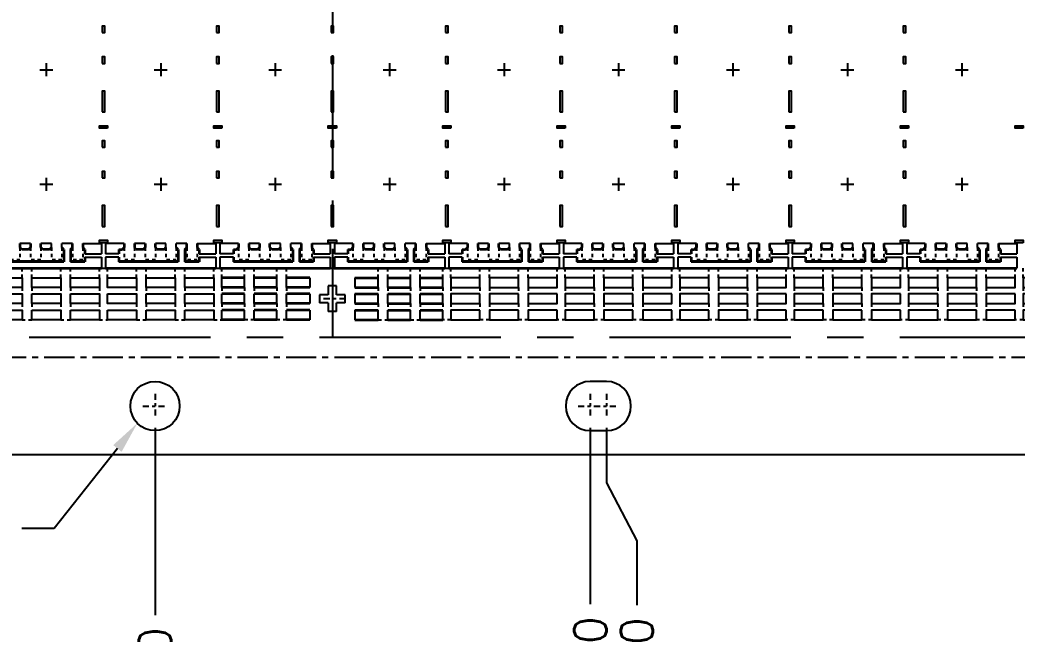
# Model space of a CAD drawing. Extents: x -251 to -90, y -161 to -25.
# Drawn here: x -177.28 to -146.35, y -112.82 to -93.78 of the extents above; entities that cross this region are included whole.
import ezdxf

# ---------------------------------------------------------------- set-up
doc = ezdxf.new("R2010")
doc.units = 0
doc.header["$LTSCALE"] = 0.15
doc.header["$MEASUREMENT"] = 0
doc.header["$PDSIZE"] = 0.2
doc.linetypes.add('CENTER', pattern=[2, 1.25, -0.25, 0.25, -0.25])
doc.linetypes.add('HIDDEN', pattern=[9.525, 6.35, -3.175])
for name, color, linetype in [('1', 7, 'Continuous'), ('1D', 4, 'Continuous'), ('2', 7, 'Continuous'), ('2D', 4, 'Continuous'), ('3', 7, 'Continuous'), ('HATCH', 4, 'Continuous'), ('Ribbon', 4, 'Continuous')]:
    doc.layers.add(name, color=color, linetype=linetype)
doc.layers.add('实线', color=7, linetype='Continuous', lineweight=35)
doc.styles.add('SIMPLEX', font='SIMPLEX')
doc.dimstyles.new('0.1', dxfattribs={"dimtxt": 0.1, "dimasz": 0.1, "dimexe": 0.03, "dimexo": 0.03, "dimgap": 0.03, "dimtad": 0, "dimdec": 3, "dimzin": 1, "dimdsep": 46, "dimtxsty": 'SIMPLEX', "dimcen": 0, "dimclrd": 256, "dimclre": 256, "dimclrt": 256, "dimadec": 0, "dimazin": 1, "dimtm": 1.25, "dimtfac": 1, "dimtdec": 3, "dimtmove": 0, "dimatfit": 0, "dimfxl": 1, "dimtolj": 1, "dimtzin": 0, "dimlwd": -1, "dimlwe": -1, "dimarcsym": 1})
doc.dimstyles.new('1.0', dxfattribs={"dimtxt": 1, "dimasz": 1, "dimexe": 0.3, "dimexo": 0.3, "dimgap": 0.3, "dimtad": 0, "dimdec": 3, "dimzin": 1, "dimdsep": 46, "dimtxsty": 'SIMPLEX', "dimcen": 0, "dimclrd": 256, "dimclre": 256, "dimclrt": 256, "dimadec": 0, "dimazin": 1, "dimtm": 1.25, "dimtfac": 1, "dimtdec": 3, "dimtmove": 0, "dimatfit": 0, "dimfxl": 1, "dimtolj": 1, "dimtzin": 0, "dimlwd": -1, "dimlwe": -1, "dimarcsym": 1})

# ---------------------------------------------------------------- blocks, each defined once
blk = doc.blocks.new('*D1')
at = {"layer": '1D', "transparency": 16777216}
for p, q in [((420.725, -778.438), (420.725, -793.163)), ((539.175, -778.413), (539.175, -793.163)), ((421.725, -793.133), (473.903, -793.133)), ((538.175, -793.133), (489.725, -793.133))]:
    blk.add_line(p, q, dxfattribs=at)
for points in [[(421.725, -792.967), (421.725, -793.3), (420.725, -793.133)], [(538.175, -792.967), (538.175, -793.3), (539.175, -793.133)]]:
    blk.add_solid(points, dxfattribs=at)
at = {"layer": 'Defpoints', "color": 0, "transparency": 16777216}
for p in [(420.725, -778.408), (539.175, -778.383), (539.175, -793.133)]:
    blk.add_point(p, dxfattribs=at)
at = {"layer": '1D', "transparency": 16777216, "insert": (481.814, -793.133), "char_height": 1, "attachment_point": 5, "style": 'SIMPLEX'}
blk.add_mtext('\\A1;118.450 (MOLD LINE)', dxfattribs=at)
blk = doc.blocks.new('*D21')
at = {"layer": '2D', "transparency": 16777216}
blk.add_line((426.95, -781.189), (426.95, -786.425), dxfattribs=at)
at = {"layer": 'Defpoints', "color": 0, "transparency": 16777216}
for p in [(479.95, -747.008), (426.95, -780.889), (426.95, -786.425)]:
    blk.add_point(p, dxfattribs=at)
at = {"layer": '2D', "transparency": 16777216, "insert": (426.95, -789.202), "char_height": 1, "attachment_point": 5, "rotation": 90, "style": 'SIMPLEX'}
blk.add_mtext('\\A1;53.000', dxfattribs=at)
blk = doc.blocks.new('*D22')
at = {"layer": '2D', "transparency": 16777216}
for p, q in [((427.45, -781.189), (427.45, -782.889)), ((427.45, -782.889), (428.541, -784.486)), ((428.541, -784.486), (428.541, -786.486))]:
    blk.add_line(p, q, dxfattribs=at)
at = {"layer": 'Defpoints', "color": 0, "transparency": 16777216}
for p in [(479.95, -747.008), (427.45, -780.889), (428.541, -786.486)]:
    blk.add_point(p, dxfattribs=at)
at = {"layer": '2D', "transparency": 16777216, "insert": (428.541, -789.262), "char_height": 1, "attachment_point": 5, "rotation": 90, "style": 'SIMPLEX'}
blk.add_mtext('\\A1;52.500', dxfattribs=at)
blk = doc.blocks.new('*D23')
at = {"layer": '2D', "transparency": 16777216}
blk.add_line((474.45, -781.189), (474.45, -786.994), dxfattribs=at)
at = {"layer": 'Defpoints', "color": 0, "transparency": 16777216}
for p in [(479.95, -747.008), (474.45, -780.889), (474.45, -786.994)]:
    blk.add_point(p, dxfattribs=at)
at = {"layer": '2D', "transparency": 16777216, "insert": (474.45, -789.294), "char_height": 1, "attachment_point": 5, "rotation": 90, "style": 'SIMPLEX'}
blk.add_mtext('\\A1;5.500', dxfattribs=at)
blk = doc.blocks.new('*D24')
at = {"layer": '2D', "transparency": 16777216}
blk.add_line((487.95, -781.189), (487.95, -786.655), dxfattribs=at)
at = {"layer": 'Defpoints', "color": 0, "transparency": 16777216}
for p in [(479.95, -747.008), (487.95, -780.889), (487.95, -786.655)]:
    blk.add_point(p, dxfattribs=at)
at = {"layer": '2D', "transparency": 16777216, "insert": (487.95, -788.955), "char_height": 1, "attachment_point": 5, "rotation": 90, "style": 'SIMPLEX'}
blk.add_mtext('\\A1;8.000', dxfattribs=at)
blk = doc.blocks.new('*D25')
at = {"layer": '2D', "transparency": 16777216}
for p, q in [((488.45, -781.189), (488.45, -782.889)), ((488.45, -782.889), (489.394, -784.686)), ((489.394, -784.686), (489.394, -786.686))]:
    blk.add_line(p, q, dxfattribs=at)
at = {"layer": 'Defpoints', "color": 0, "transparency": 16777216}
for p in [(479.95, -747.008), (488.45, -780.889), (489.394, -786.686)]:
    blk.add_point(p, dxfattribs=at)
at = {"layer": '2D', "transparency": 16777216, "insert": (489.394, -788.986), "char_height": 1, "attachment_point": 5, "rotation": 90, "style": 'SIMPLEX'}
blk.add_mtext('\\A1;8.500', dxfattribs=at)
blk = doc.blocks.new('*D26')
at = {"layer": '2D', "transparency": 16777216}
blk.add_line((535.45, -781.189), (535.45, -786.605), dxfattribs=at)
at = {"layer": 'Defpoints', "color": 0, "transparency": 16777216}
for p in [(479.95, -747.008), (535.45, -780.889), (535.45, -786.605)]:
    blk.add_point(p, dxfattribs=at)
at = {"layer": '2D', "transparency": 16777216, "insert": (535.45, -789.381), "char_height": 1, "attachment_point": 5, "rotation": 90, "style": 'SIMPLEX'}
blk.add_mtext('\\A1;55.500', dxfattribs=at)
blk = doc.blocks.new('103')
at = {"layer": 'HATCH'}
for p, q in [((-0.2, 0), (0.2, 0)), ((0, 0.2), (0, -0.2))]:
    blk.add_line(p, q, dxfattribs=at)
blk = doc.blocks.new('*U33')
at = {"layer": 'HATCH'}
blk.add_blockref('103', (0, 0), dxfattribs=at)
blk = doc.blocks.new('*U34')
at = {"layer": '1', "color": 0, "linetype": 'ByBlock', "lineweight": -2, "transparency": 16777216}
for p in [(46.15, 3.55), (49.7, 3.55), (53.25, 3.55), (56.8, 3.55), (60.35, 3.55), (63.9, 3.55), (67.45, 3.55), (71, 3.55), (74.55, 3.55), (46.15, 0), (49.7, 0), (53.25, 0), (56.8, 0), (60.35, 0), (63.9, 0), (67.45, 0), (71, 0), (74.55, 0)]:
    blk.add_blockref('*U33', p, dxfattribs=at)
blk = doc.blocks.new('*U38')
at = {"layer": 'HATCH'}
blk.add_lwpolyline([(-0.125, 0.04), (0.125, 0.04), (0.125, -0.04), (-0.125, -0.04)], close=True, dxfattribs=at)
blk = doc.blocks.new('*U39')
at = {"layer": '1', "color": 0, "linetype": 'ByBlock', "lineweight": -2, "transparency": 16777216}
blk.add_blockref('*U38', (0, 0), dxfattribs=at)
blk = doc.blocks.new('*U36')
at = {"layer": '1', "rotation": 180}
blk.add_blockref('*U39', (0, 0), dxfattribs=at)
blk = doc.blocks.new('*U37')
at = {"layer": 'HATCH', "color": 0, "linetype": 'ByBlock', "lineweight": -2, "transparency": 16777216}
for p in [(49.7, 3.55), (53.25, 3.55), (56.8, 3.55), (60.35, 3.55), (63.9, 3.55), (67.45, 3.55), (71, 3.55), (74.55, 3.55), (78.1, 3.55), (49.7, 0), (53.25, 0), (56.8, 0), (60.35, 0), (63.9, 0), (67.45, 0), (71, 0), (74.55, 0), (78.1, 0)]:
    blk.add_blockref('*U36', p, dxfattribs=at)
blk = doc.blocks.new('*U40')
at = {"layer": 'Ribbon'}
for points in [[(-0.04, 1.127), (0.04, 1.127), (0.04, 1.328), (-0.04, 1.328)], [(-0.04, 0.173), (0.04, 0.173), (0.04, 0.373), (-0.04, 0.373)], [(-0.04, -1.328), (0.04, -1.328), (0.04, -0.683), (-0.04, -0.683)]]:
    blk.add_lwpolyline(points, close=True, dxfattribs=at)
blk = doc.blocks.new('*U41')
at = {"layer": '1', "color": 0, "linetype": 'ByBlock', "lineweight": -2, "transparency": 16777216}
for p in [(49.7, 3.55), (53.25, 3.55), (56.8, 3.55), (60.35, 3.55), (63.9, 3.55), (67.45, 3.55), (71, 3.55), (74.55, 3.55), (49.7, 0), (53.25, 0), (56.8, 0), (60.35, 0), (63.9, 0), (67.45, 0), (71, 0), (74.55, 0)]:
    blk.add_blockref('*U40', p, dxfattribs=at)
blk = doc.blocks.new('*U44')
at = {"layer": '1'}
for points in [[(-1.775, 0.5), (-0.875, 0.5), (-0.875, 0.2), (-1.775, 0.2)], [(-0.575, 0.5), (0.325, 0.5), (0.325, 0.2), (-0.575, 0.2)], [(0.625, 0.5), (1.525, 0.5), (1.525, 0.2), (0.625, 0.2)], [(-1.775, 0), (-0.875, 0), (-0.875, -0.3), (-1.775, -0.3)], [(-0.575, 0), (0.325, 0), (0.325, -0.3), (-0.575, -0.3)], [(0.625, 0), (1.525, 0), (1.525, -0.3), (0.625, -0.3)], [(-1.775, -0.5), (-0.875, -0.5), (-0.875, -0.8), (-1.775, -0.8)], [(-0.575, -0.5), (0.325, -0.5), (0.325, -0.8), (-0.575, -0.8)], [(0.625, -0.5), (1.525, -0.5), (1.525, -0.8), (0.625, -0.8)]]:
    blk.add_lwpolyline(points, close=True, dxfattribs=at)
at = {"layer": 'HATCH', "linetype": 'HIDDEN', "ltscale": 0.1}
for p, q in [((-1.775, 0.5), (-1.775, 0.8)), ((-0.875, 0.5), (-0.875, 0.8)), ((-0.575, 0.5), (-0.575, 0.8)), ((0.325, 0.5), (0.325, 0.8)), ((0.625, 0.5), (0.625, 0.8)), ((1.525, 0.5), (1.525, 0.8)), ((-0.875, 0.2), (-0.875, 0)), ((-0.575, 0.2), (-0.575, 0)), ((0.325, 0.2), (0.325, 0)), ((0.625, 0.2), (0.625, 0)), ((1.525, 0.2), (1.525, 0)), ((-0.875, -0.3), (-0.875, -0.5)), ((-0.575, -0.3), (-0.575, -0.5)), ((0.325, -0.3), (0.325, -0.5)), ((0.625, -0.3), (0.625, -0.5)), ((1.525, -0.3), (1.525, -0.5)), ((-0.875, -0.8), (-0.575, -0.8)), ((0.325, -0.8), (0.625, -0.8)), ((1.525, -0.8), (1.775, -0.8))]:
    blk.add_line(p, q, dxfattribs=at)
blk = doc.blocks.new('*U45')
at = {"layer": '1', "color": 0, "linetype": 'ByBlock', "lineweight": -2, "transparency": 16777216}
for p in [(42.6, 0), (46.15, 0)]:
    blk.add_blockref('*U44', p, dxfattribs=at)
blk = doc.blocks.new('*U48')
at = {"layer": '1'}
for points in [[(-1.775, 0.5), (-0.875, 0.5), (-0.875, 0.2), (-1.775, 0.2)], [(-0.575, 0.5), (0.325, 0.5), (0.325, 0.2), (-0.575, 0.2)], [(0.625, 0.5), (1.525, 0.5), (1.525, 0.2), (0.625, 0.2)], [(-1.775, 0), (-0.875, 0), (-0.875, -0.3), (-1.775, -0.3)], [(-0.575, 0), (0.325, 0), (0.325, -0.3), (-0.575, -0.3)], [(0.625, 0), (1.525, 0), (1.525, -0.3), (0.625, -0.3)], [(-1.775, -0.5), (-0.875, -0.5), (-0.875, -0.8), (-1.775, -0.8)], [(-0.575, -0.5), (0.325, -0.5), (0.325, -0.8), (-0.575, -0.8)], [(0.625, -0.5), (1.525, -0.5), (1.525, -0.8), (0.625, -0.8)]]:
    blk.add_lwpolyline(points, close=True, dxfattribs=at)
at = {"layer": 'HATCH', "linetype": 'HIDDEN', "ltscale": 0.1}
for p, q in [((-1.775, 0.5), (-1.775, 0.8)), ((-0.875, 0.5), (-0.875, 0.8)), ((-0.575, 0.5), (-0.575, 0.8)), ((0.325, 0.5), (0.325, 0.8)), ((0.625, 0.5), (0.625, 0.8)), ((1.525, 0.5), (1.525, 0.8)), ((-0.875, 0.2), (-0.875, 0)), ((-0.575, 0.2), (-0.575, 0)), ((0.325, 0.2), (0.325, 0)), ((0.625, 0.2), (0.625, 0)), ((1.525, 0.2), (1.525, 0)), ((-0.875, -0.3), (-0.875, -0.5)), ((-0.575, -0.3), (-0.575, -0.5)), ((0.325, -0.3), (0.325, -0.5)), ((0.625, -0.3), (0.625, -0.5)), ((1.525, -0.3), (1.525, -0.5)), ((-0.875, -0.8), (-0.575, -0.8)), ((0.325, -0.8), (0.625, -0.8)), ((1.525, -0.8), (1.775, -0.8))]:
    blk.add_line(p, q, dxfattribs=at)
blk = doc.blocks.new('*U49')
at = {"layer": '1', "color": 0, "linetype": 'ByBlock', "lineweight": -2, "transparency": 16777216}
for p in [(28.4, 0), (31.95, 0), (35.5, 0), (39.05, 0), (42.6, 0), (46.15, 0)]:
    blk.add_blockref('*U48', p, dxfattribs=at)
blk = doc.blocks.new('*U66')
at = {"layer": '1'}
for p, q in [((-1.073, 0.382), (-1.648, 0.382)), ((-1.648, 0.382), (-1.648, 0.057)), ((-1.073, 0.382), (-1.648, 0.382)), ((-0.423, 0.382), (-0.753, 0.382)), ((0.227, 0.382), (-0.103, 0.382)), ((0.877, 0.382), (0.547, 0.382)), ((1.197, 0.382), (1.773, 0.382)), ((1.197, 0.382), (1.773, 0.382)), ((1.773, 0.382), (1.773, 0.057)), ((-1.233, 0.057), (-1.648, 0.057)), ((1.257, 0.057), (1.773, 0.057)), ((-1.648, -0.043), (-1.648, -0.383)), ((-1.233, -0.043), (-1.648, -0.043)), ((1.257, -0.043), (1.773, -0.043)), ((1.773, -0.043), (1.773, -0.383))]:
    blk.add_line(p, q, dxfattribs=at)
at = {"layer": '3'}
for p, q in [((0.227, 0.257), (0.227, 0.382)), ((0.547, 0.257), (0.547, 0.382))]:
    blk.add_line(p, q, dxfattribs=at)
at = {"layer": 'HATCH', "linetype": 'HIDDEN', "ltscale": 0.1}
for p, q in [((-1.073, 0.257), (-1.073, -0.123)), ((-0.753, 0.257), (-0.753, -0.123)), ((-0.423, 0.257), (-0.423, -0.123)), ((-0.103, 0.257), (-0.103, -0.123)), ((0.227, 0.257), (0.227, -0.123)), ((0.547, 0.257), (0.547, -0.123)), ((0.877, 0.257), (0.877, -0.123)), ((1.197, 0.257), (1.197, -0.123)), ((-0.753, -0.123), (-1.073, -0.123)), ((-0.103, -0.123), (-0.423, -0.123)), ((0.547, -0.123), (0.227, -0.123)), ((1.197, -0.123), (0.877, -0.123))]:
    blk.add_line(p, q, dxfattribs=at)
at = {"layer": 'HATCH'}
blk.add_line((-1.773, -0.383), (-1.653, -0.383), dxfattribs=at)
at = {"layer": '实线', "color": 0}
for p, q in [((-1.073, 0.382), (-1.073, 0.257)), ((-0.753, 0.377), (-0.753, 0.257)), ((-0.423, 0.382), (-0.423, 0.257)), ((-0.103, 0.257), (-0.103, 0.382)), ((0.877, 0.257), (0.877, 0.382)), ((1.197, 0.382), (1.197, 0.257)), ((-1.233, 0.197), (-1.233, 0.057)), ((-1.233, 0.197), (-1.133, 0.197)), ((-1.133, 0.197), (-1.073, 0.257)), ((-0.693, 0.197), (-0.753, 0.257)), ((-0.483, 0.197), (-0.693, 0.197)), ((-0.483, 0.197), (-0.423, 0.257)), ((-0.043, 0.197), (-0.103, 0.257)), ((0.167, 0.197), (-0.043, 0.197)), ((0.167, 0.197), (0.227, 0.257)), ((0.607, 0.197), (0.547, 0.257)), ((0.607, 0.197), (0.607, -0.183)), ((0.817, 0.197), (0.817, -0.183)), ((0.817, 0.197), (0.877, 0.257)), ((1.257, 0.197), (1.197, 0.257)), ((1.257, 0.197), (1.257, 0.057)), ((-1.233, -0.043), (-1.233, -0.183)), ((0.607, -0.183), (-1.233, -0.183)), ((1.257, -0.183), (0.817, -0.183)), ((1.257, -0.043), (1.257, -0.183)), ((-1.653, -0.383), (1.773, -0.383))]:
    blk.add_line(p, q, dxfattribs=at)
blk = doc.blocks.new('*U67')
at = {"layer": '1', "color": 0, "linetype": 'ByBlock', "lineweight": -2, "transparency": 16777216}
for p in [(46.15, 0), (49.7, 0), (53.25, 0), (56.8, 0), (60.35, 0), (63.9, 0), (67.45, 0), (71, 0), (74.55, 0)]:
    blk.add_blockref('*U66', p, dxfattribs=at)

msp = doc.modelspace()

# ---------------------------------------------------------------- linework, layer by layer
for p, q in [((-167.4622, -102.0244), (-167.7122, -102.0244)), ((-167.7122, -102.0244), (-167.7122, -102.299)), ((-167.4622, -102.299), (-167.4622, -102.0244)), ((-167.9872, -102.299), (-167.9872, -102.549)), ((-167.7122, -102.299), (-167.9872, -102.299)), ((-167.1872, -102.299), (-167.4622, -102.299)), ((-167.1872, -102.549), (-167.1872, -102.299)), ((-167.7122, -102.549), (-167.9872, -102.549)), ((-167.7122, -102.549), (-167.7122, -102.824)), ((-167.4622, -102.824), (-167.4622, -102.549)), ((-167.1872, -102.549), (-167.4622, -102.549))]:
    msp.add_line(p, q)
at = {"layer": '1'}
for p, q in [((-176.9472, -100.7094), (-177.2772, -100.7094)), ((-176.2972, -100.7094), (-176.6272, -100.7094)), ((-175.6472, -100.7094), (-175.9772, -100.7094)), ((-175.3272, -100.7094), (-174.7522, -100.7094)), ((-175.3272, -100.7094), (-174.7522, -100.7094)), ((-174.7522, -100.7094), (-174.7522, -101.0344)), ((-174.0472, -100.7094), (-174.6222, -100.7094)), ((-174.6222, -100.7094), (-174.6222, -101.0344)), ((-174.0472, -100.7094), (-174.6222, -100.7094)), ((-173.3972, -100.7094), (-173.7272, -100.7094)), ((-172.7472, -100.7094), (-173.0772, -100.7094)), ((-172.0972, -100.7094), (-172.4272, -100.7094)), ((-171.7772, -100.7094), (-171.2022, -100.7094)), ((-171.7772, -100.7094), (-171.2022, -100.7094)), ((-171.2022, -100.7094), (-171.2022, -101.0344)), ((-170.4972, -100.7094), (-171.0722, -100.7094)), ((-171.0722, -100.7094), (-171.0722, -101.0344)), ((-170.4972, -100.7094), (-171.0722, -100.7094)), ((-169.8472, -100.7094), (-170.1772, -100.7094)), ((-169.1972, -100.7094), (-169.5272, -100.7094)), ((-168.5472, -100.7094), (-168.8772, -100.7094)), ((-168.2272, -100.7094), (-167.6522, -100.7094)), ((-168.2272, -100.7094), (-167.6522, -100.7094)), ((-167.6522, -100.7094), (-167.6522, -101.0344)), ((-166.9472, -100.7094), (-167.5222, -100.7094)), ((-167.5222, -100.7094), (-167.5222, -101.0344)), ((-166.9472, -100.7094), (-167.5222, -100.7094)), ((-166.2972, -100.7094), (-166.6272, -100.7094)), ((-165.6472, -100.7094), (-165.9772, -100.7094)), ((-164.9972, -100.7094), (-165.3272, -100.7094)), ((-164.6772, -100.7094), (-164.1022, -100.7094)), ((-164.6772, -100.7094), (-164.1022, -100.7094)), ((-164.1022, -100.7094), (-164.1022, -101.0344)), ((-163.3972, -100.7094), (-163.9722, -100.7094)), ((-163.9722, -100.7094), (-163.9722, -101.0344)), ((-163.3972, -100.7094), (-163.9722, -100.7094)), ((-162.7472, -100.7094), (-163.0772, -100.7094)), ((-162.0972, -100.7094), (-162.4272, -100.7094)), ((-161.4472, -100.7094), (-161.7772, -100.7094)), ((-161.1272, -100.7094), (-160.5522, -100.7094)), ((-161.1272, -100.7094), (-160.5522, -100.7094)), ((-160.5522, -100.7094), (-160.5522, -101.0344)), ((-159.8472, -100.7094), (-160.4222, -100.7094)), ((-160.4222, -100.7094), (-160.4222, -101.0344)), ((-159.8472, -100.7094), (-160.4222, -100.7094)), ((-159.1972, -100.7094), (-159.5272, -100.7094)), ((-158.5472, -100.7094), (-158.8772, -100.7094)), ((-157.8972, -100.7094), (-158.2272, -100.7094)), ((-157.5772, -100.7094), (-157.0022, -100.7094)), ((-157.5772, -100.7094), (-157.0022, -100.7094)), ((-157.0022, -100.7094), (-157.0022, -101.0344)), ((-156.2972, -100.7094), (-156.8722, -100.7094)), ((-156.8722, -100.7094), (-156.8722, -101.0344)), ((-156.2972, -100.7094), (-156.8722, -100.7094)), ((-155.6472, -100.7094), (-155.9772, -100.7094)), ((-154.9972, -100.7094), (-155.3272, -100.7094)), ((-154.3472, -100.7094), (-154.6772, -100.7094)), ((-154.0272, -100.7094), (-153.4522, -100.7094)), ((-154.0272, -100.7094), (-153.4522, -100.7094)), ((-153.4522, -100.7094), (-153.4522, -101.0344)), ((-152.7472, -100.7094), (-153.3222, -100.7094)), ((-153.3222, -100.7094), (-153.3222, -101.0344)), ((-152.7472, -100.7094), (-153.3222, -100.7094)), ((-152.0972, -100.7094), (-152.4272, -100.7094)), ((-151.4472, -100.7094), (-151.7772, -100.7094)), ((-150.7972, -100.7094), (-151.1272, -100.7094)), ((-150.4772, -100.7094), (-149.9022, -100.7094)), ((-150.4772, -100.7094), (-149.9022, -100.7094)), ((-149.9022, -100.7094), (-149.9022, -101.0344)), ((-149.1972, -100.7094), (-149.7722, -100.7094)), ((-149.7722, -100.7094), (-149.7722, -101.0344)), ((-149.1972, -100.7094), (-149.7722, -100.7094)), ((-148.5472, -100.7094), (-148.8772, -100.7094)), ((-147.8972, -100.7094), (-148.2272, -100.7094)), ((-147.2472, -100.7094), (-147.5772, -100.7094)), ((-146.9272, -100.7094), (-146.3522, -100.7094)), ((-146.9272, -100.7094), (-146.3522, -100.7094)), ((-146.3522, -100.7094), (-146.3522, -101.0344)), ((-175.2672, -101.0344), (-174.7522, -101.0344)), ((-174.2072, -101.0344), (-174.6222, -101.0344)), ((-171.7172, -101.0344), (-171.2022, -101.0344)), ((-170.6572, -101.0344), (-171.0722, -101.0344)), ((-168.1672, -101.0344), (-167.6522, -101.0344)), ((-167.1072, -101.0344), (-167.5222, -101.0344)), ((-164.6172, -101.0344), (-164.1022, -101.0344)), ((-163.5572, -101.0344), (-163.9722, -101.0344)), ((-161.0672, -101.0344), (-160.5522, -101.0344)), ((-160.0072, -101.0344), (-160.4222, -101.0344)), ((-157.5172, -101.0344), (-157.0022, -101.0344)), ((-156.4572, -101.0344), (-156.8722, -101.0344)), ((-153.9672, -101.0344), (-153.4522, -101.0344)), ((-152.9072, -101.0344), (-153.3222, -101.0344)), ((-150.4172, -101.0344), (-149.9022, -101.0344)), ((-149.3572, -101.0344), (-149.7722, -101.0344)), ((-146.8672, -101.0344), (-146.3522, -101.0344)), ((-175.2672, -101.1344), (-174.7522, -101.1344)), ((-174.7522, -101.1344), (-174.7522, -101.4744)), ((-174.6222, -101.1344), (-174.6222, -101.4744)), ((-174.2072, -101.1344), (-174.6222, -101.1344)), ((-171.7172, -101.1344), (-171.2022, -101.1344)), ((-171.2022, -101.1344), (-171.2022, -101.4744)), ((-171.0722, -101.1344), (-171.0722, -101.4744)), ((-170.6572, -101.1344), (-171.0722, -101.1344)), ((-168.1672, -101.1344), (-167.6522, -101.1344)), ((-167.6522, -101.1344), (-167.6522, -101.4744)), ((-167.5222, -101.1344), (-167.5222, -101.4744)), ((-167.1072, -101.1344), (-167.5222, -101.1344)), ((-164.6172, -101.1344), (-164.1022, -101.1344)), ((-164.1022, -101.1344), (-164.1022, -101.4744)), ((-163.9722, -101.1344), (-163.9722, -101.4744)), ((-163.5572, -101.1344), (-163.9722, -101.1344)), ((-161.0672, -101.1344), (-160.5522, -101.1344)), ((-160.5522, -101.1344), (-160.5522, -101.4744)), ((-160.4222, -101.1344), (-160.4222, -101.4744)), ((-160.0072, -101.1344), (-160.4222, -101.1344)), ((-157.5172, -101.1344), (-157.0022, -101.1344)), ((-157.0022, -101.1344), (-157.0022, -101.4744)), ((-156.8722, -101.1344), (-156.8722, -101.4744)), ((-156.4572, -101.1344), (-156.8722, -101.1344)), ((-153.9672, -101.1344), (-153.4522, -101.1344)), ((-153.4522, -101.1344), (-153.4522, -101.4744)), ((-153.3222, -101.1344), (-153.3222, -101.4744)), ((-152.9072, -101.1344), (-153.3222, -101.1344)), ((-150.4172, -101.1344), (-149.9022, -101.1344)), ((-149.9022, -101.1344), (-149.9022, -101.4744)), ((-149.7722, -101.1344), (-149.7722, -101.4744)), ((-149.3572, -101.1344), (-149.7722, -101.1344)), ((-146.8672, -101.1344), (-146.3522, -101.1344)), ((-146.3522, -101.1344), (-146.3522, -101.4744)), ((-167.4622, -102.824), (-167.7122, -102.824)), ((-159.0872, -104.9874), (-159.5872, -104.9874)), ((-159.5872, -106.5114), (-159.0872, -106.5114)), ((-228.8372, -107.2494), (-106.5872, -107.2494))]:
    msp.add_line(p, q, dxfattribs=at)
msp.add_circle((-173.0872, -105.7494), 0.762, dxfattribs=at)
for centre, start, end in [((-159.5872, -105.7494), 90, 270), ((-159.0872, -105.7494), 270, 90)]:
    msp.add_arc(centre, 0.762, start, end, dxfattribs=at)
at = {"layer": '1D', "color": 5, "linetype": 'CENTER', "ltscale": 20}
msp.add_line((-167.5872, -40.8744), (-167.5872, -103.6244), dxfattribs=at)
at = {"layer": '1D', "linetype": 'CENTER'}
for p, q in [((-167.5872, -102.019), (-167.5872, -102.8289)), ((-167.1823, -102.424), (-167.9922, -102.424)), ((-173.0872, -105.3684), (-173.0872, -106.1304)), ((-159.5872, -105.3684), (-159.5872, -106.1304)), ((-159.0872, -105.3684), (-159.0872, -106.1304)), ((-173.4682, -105.7494), (-172.7062, -105.7494)), ((-159.9642, -105.7494), (-159.2022, -105.7494)), ((-159.4682, -105.7494), (-158.7062, -105.7494))]:
    msp.add_line(p, q, dxfattribs=at)
at = {"layer": '1D', "color": 1, "linetype": 'CENTER', "ltscale": 30}
msp.add_line((-108.3622, -103.6244), (-226.8122, -103.6244), dxfattribs=at)
at = {"layer": '1D', "color": 2, "linetype": 'CENTER', "ltscale": 5}
msp.add_line((-106.5872, -104.2494), (-230.8372, -104.2494), dxfattribs=at)
at = {"layer": '1D'}
for p, q in [((-174.2539, -107.0648), (-176.2179, -109.5507)), ((-176.2179, -109.5507), (-177.2179, -109.5507))]:
    msp.add_line(p, q, dxfattribs=at)
msp.add_solid([(-174.3847, -106.9615), (-173.634, -106.2802), (-174.1231, -107.1681)], dxfattribs=at)
at = {"layer": '2'}
for p, q in [((-171.0122, -102.0744), (-171.0122, -101.7744)), ((-170.3122, -102.0744), (-170.3122, -101.7744)), ((-170.0122, -102.0744), (-170.0122, -101.7744)), ((-169.3122, -102.0744), (-169.3122, -101.7744)), ((-169.0122, -102.0744), (-169.0122, -101.7744)), ((-168.2872, -101.7744), (-168.2872, -102.0744)), ((-168.2872, -101.7744), (-168.2872, -102.0744)), ((-166.8872, -101.7744), (-166.8872, -102.0744)), ((-166.8872, -101.7744), (-166.8872, -102.0744)), ((-166.1622, -102.0744), (-166.1622, -101.7744)), ((-165.8622, -102.0744), (-165.8622, -101.7744)), ((-165.1622, -102.0744), (-165.1622, -101.7744)), ((-164.8622, -102.0744), (-164.8622, -101.7744)), ((-164.1622, -102.0744), (-164.1622, -101.7744)), ((-171.0122, -102.5744), (-171.0122, -102.2744)), ((-170.3122, -102.5744), (-170.3122, -102.2744)), ((-170.0122, -102.5744), (-170.0122, -102.2744)), ((-169.3122, -102.5744), (-169.3122, -102.2744)), ((-169.0122, -102.5744), (-169.0122, -102.2744)), ((-168.2872, -102.2744), (-168.2872, -102.5744)), ((-166.8872, -102.2744), (-166.8872, -102.5744)), ((-166.1622, -102.5744), (-166.1622, -102.2744)), ((-165.8622, -102.5744), (-165.8622, -102.2744)), ((-165.1622, -102.5744), (-165.1622, -102.2744)), ((-164.8622, -102.5744), (-164.8622, -102.2744)), ((-164.1622, -102.5744), (-164.1622, -102.2744)), ((-171.0122, -103.0744), (-171.0122, -102.7744)), ((-170.3122, -103.0744), (-170.3122, -102.7744)), ((-170.0122, -103.0744), (-170.0122, -102.7744)), ((-169.3122, -103.0744), (-169.3122, -102.7744)), ((-169.0122, -103.0744), (-169.0122, -102.7744)), ((-168.2872, -102.7744), (-168.2872, -103.0744)), ((-166.8872, -102.7744), (-166.8872, -103.0744)), ((-166.1622, -103.0744), (-166.1622, -102.7744)), ((-165.8622, -103.0744), (-165.8622, -102.7744)), ((-165.1622, -103.0744), (-165.1622, -102.7744)), ((-164.8622, -103.0744), (-164.8622, -102.7744)), ((-164.1622, -103.0744), (-164.1622, -102.7744))]:
    msp.add_line(p, q, dxfattribs=at)
at = {"layer": '3'}
for p, q in [((-176.2972, -100.8344), (-176.2972, -100.7094)), ((-175.9772, -100.8344), (-175.9772, -100.7094)), ((-172.7472, -100.8344), (-172.7472, -100.7094)), ((-172.4272, -100.8344), (-172.4272, -100.7094)), ((-169.1972, -100.8344), (-169.1972, -100.7094)), ((-168.8772, -100.8344), (-168.8772, -100.7094)), ((-165.6472, -100.8344), (-165.6472, -100.7094)), ((-165.3272, -100.8344), (-165.3272, -100.7094)), ((-162.0972, -100.8344), (-162.0972, -100.7094)), ((-161.7772, -100.8344), (-161.7772, -100.7094)), ((-158.5472, -100.8344), (-158.5472, -100.7094)), ((-158.2272, -100.8344), (-158.2272, -100.7094)), ((-154.9972, -100.8344), (-154.9972, -100.7094)), ((-154.6772, -100.8344), (-154.6772, -100.7094)), ((-151.4472, -100.8344), (-151.4472, -100.7094)), ((-151.1272, -100.8344), (-151.1272, -100.7094)), ((-147.8972, -100.8344), (-147.8972, -100.7094)), ((-147.5772, -100.8344), (-147.5772, -100.7094))]:
    msp.add_line(p, q, dxfattribs=at)
at = {"layer": 'HATCH', "linetype": 'HIDDEN', "ltscale": 0.1}
for p, q in [((-177.2772, -100.8344), (-177.2772, -101.2144)), ((-176.9472, -100.8344), (-176.9472, -101.2144)), ((-176.6272, -100.8344), (-176.6272, -101.2144)), ((-176.2972, -100.8344), (-176.2972, -101.2144)), ((-175.9772, -100.8344), (-175.9772, -101.2144)), ((-175.6472, -100.8344), (-175.6472, -101.2144)), ((-175.3272, -100.8344), (-175.3272, -101.2144)), ((-174.0472, -100.8344), (-174.0472, -101.2144)), ((-173.7272, -100.8344), (-173.7272, -101.2144)), ((-173.3972, -100.8344), (-173.3972, -101.2144)), ((-173.0772, -100.8344), (-173.0772, -101.2144)), ((-172.7472, -100.8344), (-172.7472, -101.2144)), ((-172.4272, -100.8344), (-172.4272, -101.2144)), ((-172.0972, -100.8344), (-172.0972, -101.2144)), ((-171.7772, -100.8344), (-171.7772, -101.2144)), ((-170.4972, -100.8344), (-170.4972, -101.2144)), ((-170.1772, -100.8344), (-170.1772, -101.2144)), ((-169.8472, -100.8344), (-169.8472, -101.2144)), ((-169.5272, -100.8344), (-169.5272, -101.2144)), ((-169.1972, -100.8344), (-169.1972, -101.2144)), ((-168.8772, -100.8344), (-168.8772, -101.2144)), ((-168.5472, -100.8344), (-168.5472, -101.2144)), ((-168.2272, -100.8344), (-168.2272, -101.2144)), ((-166.9472, -100.8344), (-166.9472, -101.2144)), ((-166.6272, -100.8344), (-166.6272, -101.2144)), ((-166.2972, -100.8344), (-166.2972, -101.2144)), ((-165.9772, -100.8344), (-165.9772, -101.2144)), ((-165.6472, -100.8344), (-165.6472, -101.2144)), ((-165.3272, -100.8344), (-165.3272, -101.2144)), ((-164.9972, -100.8344), (-164.9972, -101.2144)), ((-164.6772, -100.8344), (-164.6772, -101.2144)), ((-163.3972, -100.8344), (-163.3972, -101.2144)), ((-163.0772, -100.8344), (-163.0772, -101.2144)), ((-162.7472, -100.8344), (-162.7472, -101.2144)), ((-162.4272, -100.8344), (-162.4272, -101.2144)), ((-162.0972, -100.8344), (-162.0972, -101.2144)), ((-161.7772, -100.8344), (-161.7772, -101.2144)), ((-161.4472, -100.8344), (-161.4472, -101.2144)), ((-161.1272, -100.8344), (-161.1272, -101.2144)), ((-159.8472, -100.8344), (-159.8472, -101.2144)), ((-159.5272, -100.8344), (-159.5272, -101.2144)), ((-159.1972, -100.8344), (-159.1972, -101.2144)), ((-158.8772, -100.8344), (-158.8772, -101.2144)), ((-158.5472, -100.8344), (-158.5472, -101.2144)), ((-158.2272, -100.8344), (-158.2272, -101.2144)), ((-157.8972, -100.8344), (-157.8972, -101.2144)), ((-157.5772, -100.8344), (-157.5772, -101.2144)), ((-156.2972, -100.8344), (-156.2972, -101.2144)), ((-155.9772, -100.8344), (-155.9772, -101.2144)), ((-155.6472, -100.8344), (-155.6472, -101.2144)), ((-155.3272, -100.8344), (-155.3272, -101.2144)), ((-154.9972, -100.8344), (-154.9972, -101.2144)), ((-154.6772, -100.8344), (-154.6772, -101.2144)), ((-154.3472, -100.8344), (-154.3472, -101.2144)), ((-154.0272, -100.8344), (-154.0272, -101.2144)), ((-152.7472, -100.8344), (-152.7472, -101.2144)), ((-152.4272, -100.8344), (-152.4272, -101.2144)), ((-152.0972, -100.8344), (-152.0972, -101.2144)), ((-151.7772, -100.8344), (-151.7772, -101.2144)), ((-151.4472, -100.8344), (-151.4472, -101.2144)), ((-151.1272, -100.8344), (-151.1272, -101.2144)), ((-150.7972, -100.8344), (-150.7972, -101.2144)), ((-150.4772, -100.8344), (-150.4772, -101.2144)), ((-149.1972, -100.8344), (-149.1972, -101.2144)), ((-148.8772, -100.8344), (-148.8772, -101.2144)), ((-148.5472, -100.8344), (-148.5472, -101.2144)), ((-148.2272, -100.8344), (-148.2272, -101.2144)), ((-147.8972, -100.8344), (-147.8972, -101.2144)), ((-147.5772, -100.8344), (-147.5772, -101.2144)), ((-147.2472, -100.8344), (-147.2472, -101.2144)), ((-146.9272, -100.8344), (-146.9272, -101.2144)), ((-176.6272, -101.2144), (-176.9472, -101.2144)), ((-175.9772, -101.2144), (-176.2972, -101.2144)), ((-175.3272, -101.2144), (-175.6472, -101.2144)), ((-173.7272, -101.2144), (-174.0472, -101.2144)), ((-173.0772, -101.2144), (-173.3972, -101.2144)), ((-172.4272, -101.2144), (-172.7472, -101.2144)), ((-171.7772, -101.2144), (-172.0972, -101.2144)), ((-170.1772, -101.2144), (-170.4972, -101.2144)), ((-169.5272, -101.2144), (-169.8472, -101.2144)), ((-168.8772, -101.2144), (-169.1972, -101.2144)), ((-168.2272, -101.2144), (-168.5472, -101.2144)), ((-166.6272, -101.2144), (-166.9472, -101.2144)), ((-165.9772, -101.2144), (-166.2972, -101.2144)), ((-165.3272, -101.2144), (-165.6472, -101.2144)), ((-164.6772, -101.2144), (-164.9972, -101.2144)), ((-163.0772, -101.2144), (-163.3972, -101.2144)), ((-162.4272, -101.2144), (-162.7472, -101.2144)), ((-161.7772, -101.2144), (-162.0972, -101.2144)), ((-161.1272, -101.2144), (-161.4472, -101.2144)), ((-159.5272, -101.2144), (-159.8472, -101.2144)), ((-158.8772, -101.2144), (-159.1972, -101.2144)), ((-158.2272, -101.2144), (-158.5472, -101.2144)), ((-157.5772, -101.2144), (-157.8972, -101.2144)), ((-155.9772, -101.2144), (-156.2972, -101.2144)), ((-155.3272, -101.2144), (-155.6472, -101.2144)), ((-154.6772, -101.2144), (-154.9972, -101.2144)), ((-154.0272, -101.2144), (-154.3472, -101.2144)), ((-152.4272, -101.2144), (-152.7472, -101.2144)), ((-151.7772, -101.2144), (-152.0972, -101.2144)), ((-151.1272, -101.2144), (-151.4472, -101.2144)), ((-150.4772, -101.2144), (-150.7972, -101.2144)), ((-148.8772, -101.2144), (-149.1972, -101.2144)), ((-148.2272, -101.2144), (-148.5472, -101.2144)), ((-147.5772, -101.2144), (-147.8972, -101.2144)), ((-146.9272, -101.2144), (-147.2472, -101.2144)), ((-171.0122, -101.7744), (-171.0122, -101.4744)), ((-170.3122, -101.7744), (-170.3122, -101.4744)), ((-170.0122, -101.7744), (-170.0122, -101.4744)), ((-169.3122, -101.7744), (-169.3122, -101.4744)), ((-169.0122, -101.7744), (-169.0122, -101.4744)), ((-166.1622, -101.7744), (-166.1622, -101.4744)), ((-165.8622, -101.7744), (-165.8622, -101.4744)), ((-165.1622, -101.7744), (-165.1622, -101.4744)), ((-164.8622, -101.7744), (-164.8622, -101.4744)), ((-164.1622, -101.7744), (-164.1622, -101.4744)), ((-171.0122, -102.0744), (-171.0122, -102.2744)), ((-170.3122, -102.0744), (-170.3122, -102.2744)), ((-170.0122, -102.0744), (-170.0122, -102.2744)), ((-169.3122, -102.0744), (-169.3122, -102.2744)), ((-169.0122, -102.0744), (-169.0122, -102.2744)), ((-166.1622, -102.0744), (-166.1622, -102.2744)), ((-165.8622, -102.0744), (-165.8622, -102.2744)), ((-165.1622, -102.0744), (-165.1622, -102.2744)), ((-164.8622, -102.0744), (-164.8622, -102.2744)), ((-164.1622, -102.0744), (-164.1622, -102.2744)), ((-171.0122, -102.5744), (-171.0122, -102.7744)), ((-170.3122, -102.5744), (-170.3122, -102.7744)), ((-170.0122, -102.5744), (-170.0122, -102.7744)), ((-169.3122, -102.5744), (-169.3122, -102.7744)), ((-169.0122, -102.5744), (-169.0122, -102.7744)), ((-166.1622, -102.5744), (-166.1622, -102.7744)), ((-165.8622, -102.5744), (-165.8622, -102.7744)), ((-165.1622, -102.5744), (-165.1622, -102.7744)), ((-164.8622, -102.5744), (-164.8622, -102.7744)), ((-164.1622, -102.5744), (-164.1622, -102.7744)), ((-170.0122, -103.0744), (-170.3122, -103.0744)), ((-169.0122, -103.0744), (-169.3122, -103.0744)), ((-166.1622, -103.0744), (-165.8622, -103.0744)), ((-165.1622, -103.0744), (-164.8622, -103.0744))]:
    msp.add_line(p, q, dxfattribs=at)
at = {"layer": 'HATCH'}
for p, q in [((-174.7472, -101.4744), (-174.6272, -101.4744)), ((-171.1972, -101.4744), (-171.0772, -101.4744)), ((-167.6472, -101.4744), (-167.5272, -101.4744)), ((-164.0972, -101.4744), (-163.9772, -101.4744)), ((-160.5472, -101.4744), (-160.4272, -101.4744)), ((-156.9972, -101.4744), (-156.8772, -101.4744)), ((-153.4472, -101.4744), (-153.3272, -101.4744)), ((-149.8972, -101.4744), (-149.7772, -101.4744))]:
    msp.add_line(p, q, dxfattribs=at)
at = {"layer": '实线', "color": 0}
for p, q in [((-177.2772, -100.7144), (-177.2772, -100.8344)), ((-176.9472, -100.7094), (-176.9472, -100.8344)), ((-176.6272, -100.8344), (-176.6272, -100.7094)), ((-175.6472, -100.8344), (-175.6472, -100.7094)), ((-175.3272, -100.7094), (-175.3272, -100.8344)), ((-174.0472, -100.7094), (-174.0472, -100.8344)), ((-173.7272, -100.7144), (-173.7272, -100.8344)), ((-173.3972, -100.7094), (-173.3972, -100.8344)), ((-173.0772, -100.8344), (-173.0772, -100.7094)), ((-172.0972, -100.8344), (-172.0972, -100.7094)), ((-171.7772, -100.7094), (-171.7772, -100.8344)), ((-170.4972, -100.7094), (-170.4972, -100.8344)), ((-170.1772, -100.7144), (-170.1772, -100.8344)), ((-169.8472, -100.7094), (-169.8472, -100.8344)), ((-169.5272, -100.8344), (-169.5272, -100.7094)), ((-168.5472, -100.8344), (-168.5472, -100.7094)), ((-168.2272, -100.7094), (-168.2272, -100.8344)), ((-166.9472, -100.7094), (-166.9472, -100.8344)), ((-166.6272, -100.7144), (-166.6272, -100.8344)), ((-166.2972, -100.7094), (-166.2972, -100.8344)), ((-165.9772, -100.8344), (-165.9772, -100.7094)), ((-164.9972, -100.8344), (-164.9972, -100.7094)), ((-164.6772, -100.7094), (-164.6772, -100.8344)), ((-163.3972, -100.7094), (-163.3972, -100.8344)), ((-163.0772, -100.7144), (-163.0772, -100.8344)), ((-162.7472, -100.7094), (-162.7472, -100.8344)), ((-162.4272, -100.8344), (-162.4272, -100.7094)), ((-161.4472, -100.8344), (-161.4472, -100.7094)), ((-161.1272, -100.7094), (-161.1272, -100.8344)), ((-159.8472, -100.7094), (-159.8472, -100.8344)), ((-159.5272, -100.7144), (-159.5272, -100.8344)), ((-159.1972, -100.7094), (-159.1972, -100.8344)), ((-158.8772, -100.8344), (-158.8772, -100.7094)), ((-157.8972, -100.8344), (-157.8972, -100.7094)), ((-157.5772, -100.7094), (-157.5772, -100.8344)), ((-156.2972, -100.7094), (-156.2972, -100.8344)), ((-155.9772, -100.7144), (-155.9772, -100.8344)), ((-155.6472, -100.7094), (-155.6472, -100.8344)), ((-155.3272, -100.8344), (-155.3272, -100.7094)), ((-154.3472, -100.8344), (-154.3472, -100.7094)), ((-154.0272, -100.7094), (-154.0272, -100.8344)), ((-152.7472, -100.7094), (-152.7472, -100.8344)), ((-152.4272, -100.7144), (-152.4272, -100.8344)), ((-152.0972, -100.7094), (-152.0972, -100.8344)), ((-151.7772, -100.8344), (-151.7772, -100.7094)), ((-150.7972, -100.8344), (-150.7972, -100.7094)), ((-150.4772, -100.7094), (-150.4772, -100.8344)), ((-149.1972, -100.7094), (-149.1972, -100.8344)), ((-148.8772, -100.7144), (-148.8772, -100.8344)), ((-148.5472, -100.7094), (-148.5472, -100.8344)), ((-148.2272, -100.8344), (-148.2272, -100.7094)), ((-147.2472, -100.8344), (-147.2472, -100.7094)), ((-146.9272, -100.7094), (-146.9272, -100.8344)), ((-177.2172, -100.8944), (-177.2772, -100.8344)), ((-177.0072, -100.8944), (-177.2172, -100.8944)), ((-177.0072, -100.8944), (-176.9472, -100.8344)), ((-176.5672, -100.8944), (-176.6272, -100.8344)), ((-176.3572, -100.8944), (-176.5672, -100.8944)), ((-176.3572, -100.8944), (-176.2972, -100.8344)), ((-175.9172, -100.8944), (-175.9772, -100.8344)), ((-175.9172, -100.8944), (-175.9172, -101.2744)), ((-175.7072, -100.8944), (-175.6472, -100.8344)), ((-175.7072, -100.8944), (-175.7072, -101.2744)), ((-175.2672, -100.8944), (-175.3272, -100.8344)), ((-175.2672, -100.8944), (-175.2672, -101.0344)), ((-174.2072, -100.8944), (-174.2072, -101.0344)), ((-174.2072, -100.8944), (-174.1072, -100.8944)), ((-174.1072, -100.8944), (-174.0472, -100.8344)), ((-173.6672, -100.8944), (-173.7272, -100.8344)), ((-173.4572, -100.8944), (-173.6672, -100.8944)), ((-173.4572, -100.8944), (-173.3972, -100.8344)), ((-173.0172, -100.8944), (-173.0772, -100.8344)), ((-172.8072, -100.8944), (-173.0172, -100.8944)), ((-172.8072, -100.8944), (-172.7472, -100.8344)), ((-172.3672, -100.8944), (-172.4272, -100.8344)), ((-172.3672, -100.8944), (-172.3672, -101.2744)), ((-172.1572, -100.8944), (-172.0972, -100.8344)), ((-172.1572, -100.8944), (-172.1572, -101.2744)), ((-171.7172, -100.8944), (-171.7772, -100.8344)), ((-171.7172, -100.8944), (-171.7172, -101.0344)), ((-170.6572, -100.8944), (-170.6572, -101.0344)), ((-170.6572, -100.8944), (-170.5572, -100.8944)), ((-170.5572, -100.8944), (-170.4972, -100.8344)), ((-170.1172, -100.8944), (-170.1772, -100.8344)), ((-169.9072, -100.8944), (-170.1172, -100.8944)), ((-169.9072, -100.8944), (-169.8472, -100.8344)), ((-169.4672, -100.8944), (-169.5272, -100.8344)), ((-169.2572, -100.8944), (-169.4672, -100.8944)), ((-169.2572, -100.8944), (-169.1972, -100.8344)), ((-168.8172, -100.8944), (-168.8772, -100.8344)), ((-168.8172, -100.8944), (-168.8172, -101.2744)), ((-168.6072, -100.8944), (-168.5472, -100.8344)), ((-168.6072, -100.8944), (-168.6072, -101.2744)), ((-168.1672, -100.8944), (-168.2272, -100.8344)), ((-168.1672, -100.8944), (-168.1672, -101.0344)), ((-167.1072, -100.8944), (-167.1072, -101.0344)), ((-167.1072, -100.8944), (-167.0072, -100.8944)), ((-167.0072, -100.8944), (-166.9472, -100.8344)), ((-166.5672, -100.8944), (-166.6272, -100.8344)), ((-166.3572, -100.8944), (-166.5672, -100.8944)), ((-166.3572, -100.8944), (-166.2972, -100.8344)), ((-165.9172, -100.8944), (-165.9772, -100.8344)), ((-165.7072, -100.8944), (-165.9172, -100.8944)), ((-165.7072, -100.8944), (-165.6472, -100.8344)), ((-165.2672, -100.8944), (-165.3272, -100.8344)), ((-165.2672, -100.8944), (-165.2672, -101.2744)), ((-165.0572, -100.8944), (-164.9972, -100.8344)), ((-165.0572, -100.8944), (-165.0572, -101.2744)), ((-164.6172, -100.8944), (-164.6772, -100.8344)), ((-164.6172, -100.8944), (-164.6172, -101.0344)), ((-163.5572, -100.8944), (-163.5572, -101.0344)), ((-163.5572, -100.8944), (-163.4572, -100.8944)), ((-163.4572, -100.8944), (-163.3972, -100.8344)), ((-163.0172, -100.8944), (-163.0772, -100.8344)), ((-162.8072, -100.8944), (-163.0172, -100.8944)), ((-162.8072, -100.8944), (-162.7472, -100.8344)), ((-162.3672, -100.8944), (-162.4272, -100.8344)), ((-162.1572, -100.8944), (-162.3672, -100.8944)), ((-162.1572, -100.8944), (-162.0972, -100.8344)), ((-161.7172, -100.8944), (-161.7772, -100.8344)), ((-161.7172, -100.8944), (-161.7172, -101.2744)), ((-161.5072, -100.8944), (-161.4472, -100.8344)), ((-161.5072, -100.8944), (-161.5072, -101.2744)), ((-161.0672, -100.8944), (-161.1272, -100.8344)), ((-161.0672, -100.8944), (-161.0672, -101.0344)), ((-160.0072, -100.8944), (-160.0072, -101.0344)), ((-160.0072, -100.8944), (-159.9072, -100.8944)), ((-159.9072, -100.8944), (-159.8472, -100.8344)), ((-159.4672, -100.8944), (-159.5272, -100.8344)), ((-159.2572, -100.8944), (-159.4672, -100.8944)), ((-159.2572, -100.8944), (-159.1972, -100.8344)), ((-158.8172, -100.8944), (-158.8772, -100.8344)), ((-158.6072, -100.8944), (-158.8172, -100.8944)), ((-158.6072, -100.8944), (-158.5472, -100.8344)), ((-158.1672, -100.8944), (-158.2272, -100.8344)), ((-158.1672, -100.8944), (-158.1672, -101.2744)), ((-157.9572, -100.8944), (-157.8972, -100.8344)), ((-157.9572, -100.8944), (-157.9572, -101.2744)), ((-157.5172, -100.8944), (-157.5772, -100.8344)), ((-157.5172, -100.8944), (-157.5172, -101.0344)), ((-156.4572, -100.8944), (-156.4572, -101.0344)), ((-156.4572, -100.8944), (-156.3572, -100.8944)), ((-156.3572, -100.8944), (-156.2972, -100.8344)), ((-155.9172, -100.8944), (-155.9772, -100.8344)), ((-155.7072, -100.8944), (-155.9172, -100.8944)), ((-155.7072, -100.8944), (-155.6472, -100.8344)), ((-155.2672, -100.8944), (-155.3272, -100.8344)), ((-155.0572, -100.8944), (-155.2672, -100.8944)), ((-155.0572, -100.8944), (-154.9972, -100.8344)), ((-154.6172, -100.8944), (-154.6772, -100.8344)), ((-154.6172, -100.8944), (-154.6172, -101.2744)), ((-154.4072, -100.8944), (-154.3472, -100.8344)), ((-154.4072, -100.8944), (-154.4072, -101.2744)), ((-153.9672, -100.8944), (-154.0272, -100.8344)), ((-153.9672, -100.8944), (-153.9672, -101.0344)), ((-152.9072, -100.8944), (-152.9072, -101.0344)), ((-152.9072, -100.8944), (-152.8072, -100.8944)), ((-152.8072, -100.8944), (-152.7472, -100.8344)), ((-152.3672, -100.8944), (-152.4272, -100.8344)), ((-152.1572, -100.8944), (-152.3672, -100.8944)), ((-152.1572, -100.8944), (-152.0972, -100.8344)), ((-151.7172, -100.8944), (-151.7772, -100.8344)), ((-151.5072, -100.8944), (-151.7172, -100.8944)), ((-151.5072, -100.8944), (-151.4472, -100.8344)), ((-151.0672, -100.8944), (-151.1272, -100.8344)), ((-151.0672, -100.8944), (-151.0672, -101.2744)), ((-150.8572, -100.8944), (-150.7972, -100.8344)), ((-150.8572, -100.8944), (-150.8572, -101.2744)), ((-150.4172, -100.8944), (-150.4772, -100.8344)), ((-150.4172, -100.8944), (-150.4172, -101.0344)), ((-149.3572, -100.8944), (-149.3572, -101.0344)), ((-149.3572, -100.8944), (-149.2572, -100.8944)), ((-149.2572, -100.8944), (-149.1972, -100.8344)), ((-148.8172, -100.8944), (-148.8772, -100.8344)), ((-148.6072, -100.8944), (-148.8172, -100.8944)), ((-148.6072, -100.8944), (-148.5472, -100.8344)), ((-148.1672, -100.8944), (-148.2272, -100.8344)), ((-147.9572, -100.8944), (-148.1672, -100.8944)), ((-147.9572, -100.8944), (-147.8972, -100.8344)), ((-147.5172, -100.8944), (-147.5772, -100.8344)), ((-147.5172, -100.8944), (-147.5172, -101.2744)), ((-147.3072, -100.8944), (-147.2472, -100.8344)), ((-147.3072, -100.8944), (-147.3072, -101.2744)), ((-146.8672, -100.8944), (-146.9272, -100.8344)), ((-146.8672, -100.8944), (-146.8672, -101.0344)), ((-175.9172, -101.2744), (-177.7572, -101.2744)), ((-175.2672, -101.2744), (-175.7072, -101.2744)), ((-175.2672, -101.1344), (-175.2672, -101.2744)), ((-174.2072, -101.1344), (-174.2072, -101.2744)), ((-172.3672, -101.2744), (-174.2072, -101.2744)), ((-171.7172, -101.2744), (-172.1572, -101.2744)), ((-171.7172, -101.1344), (-171.7172, -101.2744)), ((-170.6572, -101.1344), (-170.6572, -101.2744)), ((-168.8172, -101.2744), (-170.6572, -101.2744)), ((-168.1672, -101.2744), (-168.6072, -101.2744)), ((-168.1672, -101.1344), (-168.1672, -101.2744)), ((-167.1072, -101.1344), (-167.1072, -101.2744)), ((-165.2672, -101.2744), (-167.1072, -101.2744)), ((-164.6172, -101.2744), (-165.0572, -101.2744)), ((-164.6172, -101.1344), (-164.6172, -101.2744)), ((-163.5572, -101.1344), (-163.5572, -101.2744)), ((-161.7172, -101.2744), (-163.5572, -101.2744)), ((-161.0672, -101.2744), (-161.5072, -101.2744)), ((-161.0672, -101.1344), (-161.0672, -101.2744)), ((-160.0072, -101.1344), (-160.0072, -101.2744)), ((-158.1672, -101.2744), (-160.0072, -101.2744)), ((-157.5172, -101.2744), (-157.9572, -101.2744)), ((-157.5172, -101.1344), (-157.5172, -101.2744)), ((-156.4572, -101.1344), (-156.4572, -101.2744)), ((-154.6172, -101.2744), (-156.4572, -101.2744)), ((-153.9672, -101.2744), (-154.4072, -101.2744)), ((-153.9672, -101.1344), (-153.9672, -101.2744)), ((-152.9072, -101.1344), (-152.9072, -101.2744)), ((-151.0672, -101.2744), (-152.9072, -101.2744)), ((-150.4172, -101.2744), (-150.8572, -101.2744)), ((-150.4172, -101.1344), (-150.4172, -101.2744)), ((-149.3572, -101.1344), (-149.3572, -101.2744)), ((-147.5172, -101.2744), (-149.3572, -101.2744)), ((-146.8672, -101.2744), (-147.3072, -101.2744)), ((-146.8672, -101.1344), (-146.8672, -101.2744)), ((-178.1772, -101.4744), (-174.7522, -101.4744)), ((-174.6272, -101.4744), (-171.2022, -101.4744)), ((-171.0772, -101.4744), (-167.6522, -101.4744)), ((-167.5272, -101.4744), (-164.1022, -101.4744)), ((-163.9772, -101.4744), (-160.5522, -101.4744)), ((-160.4272, -101.4744), (-157.0022, -101.4744)), ((-156.8772, -101.4744), (-153.4522, -101.4744)), ((-153.3272, -101.4744), (-149.9022, -101.4744)), ((-149.7772, -101.4744), (-146.3522, -101.4744)), ((-170.3122, -101.7744), (-171.0122, -101.7744)), ((-169.3122, -101.7744), (-170.0122, -101.7744)), ((-168.2872, -101.7744), (-169.0122, -101.7744)), ((-166.8872, -101.7744), (-166.1622, -101.7744)), ((-165.8622, -101.7744), (-165.1622, -101.7744)), ((-164.8622, -101.7744), (-164.1622, -101.7744)), ((-170.3122, -102.0744), (-171.0122, -102.0744)), ((-170.3122, -102.2744), (-171.0122, -102.2744)), ((-169.3122, -102.0744), (-170.0122, -102.0744)), ((-169.3122, -102.2744), (-170.0122, -102.2744)), ((-168.2872, -102.0744), (-169.0122, -102.0744)), ((-168.2872, -102.2744), (-169.0122, -102.2744)), ((-166.8872, -102.0744), (-166.1622, -102.0744)), ((-166.8872, -102.2744), (-166.1622, -102.2744)), ((-165.8622, -102.0744), (-165.1622, -102.0744)), ((-165.8622, -102.2744), (-165.1622, -102.2744)), ((-164.8622, -102.0744), (-164.1622, -102.0744)), ((-164.8622, -102.2744), (-164.1622, -102.2744)), ((-170.3122, -102.5744), (-171.0122, -102.5744)), ((-169.3122, -102.5744), (-170.0122, -102.5744)), ((-168.2872, -102.5744), (-169.0122, -102.5744)), ((-166.8872, -102.5744), (-166.1622, -102.5744)), ((-165.8622, -102.5744), (-165.1622, -102.5744)), ((-164.8622, -102.5744), (-164.1622, -102.5744)), ((-170.3122, -102.7744), (-171.0122, -102.7744)), ((-169.3122, -102.7744), (-170.0122, -102.7744)), ((-168.2872, -102.7744), (-169.0122, -102.7744)), ((-166.8872, -102.7744), (-166.1622, -102.7744)), ((-165.8622, -102.7744), (-165.1622, -102.7744)), ((-164.8622, -102.7744), (-164.1622, -102.7744)), ((-170.3122, -103.0744), (-171.0122, -103.0744)), ((-169.3122, -103.0744), (-170.0122, -103.0744)), ((-168.2872, -103.0744), (-169.0122, -103.0744)), ((-166.8872, -103.0744), (-166.1622, -103.0744)), ((-165.8622, -103.0744), (-165.1622, -103.0744)), ((-164.8622, -103.0744), (-164.1622, -103.0744))]:
    msp.add_line(p, q, dxfattribs=at)

# ---------------------------------------------------------------- block references
at = {"layer": '1'}
for name, p in [('*U41', (-224.3872, -98.8519)), ('*U34', (-222.6122, -98.8744)), ('*U67', (-222.6747, -101.0919)), ('*U45', (-218.9372, -102.2744))]:
    msp.add_blockref(name, p, dxfattribs=at)
at = {"layer": '1', "xscale": -1}
msp.add_blockref('*U49', (-116.2372, -102.2744), dxfattribs=at)
at = {"layer": 'HATCH'}
msp.add_blockref('*U37', (-224.3872, -100.6494), dxfattribs=at)

# ---------------------------------------------------------------- dimensions: what is measured, and where the dimension line sits
at = {"layer": '1D'}
dim = msp.add_linear_dim(base=(-108.3622, -118.3747), p1=(-226.8122, -103.6494), p2=(-108.3622, -103.6244), angle=0, text='<> (MOLD LINE)', dimstyle='0.1', override={"dimtxt": 1, "dimasz": 1}, dxfattribs=at)
dim.commit()
dim.dimension.update_dxf_attribs({"geometry": '*D1', "text_midpoint": (-165.7234, -118.3747), "dimtype": 128, "insert": (-647.5372, 674.7587)})
at = {"layer": '2D'}
for feature_location, offset, picture, middle in [((-220.5872, -106.1304), (0, -5.5364), '*D21', (-220.5872, -114.443)), ((-220.0872, -106.1304), (1.0906, -5.5969), '*D22', (-218.9966, -114.5035)), ((-173.0872, -106.1304), (0, -6.1051), '*D23', (-173.0872, -114.5355)), ((-159.5872, -106.1304), (0, -5.766), '*D24', (-159.5872, -114.1964)), ((-159.0872, -106.1304), (0.9442, -5.7974), '*D25', (-158.1431, -114.2278)), ((-112.0872, -106.1304), (0, -5.7162), '*D26', (-112.0872, -114.6228))]:
    dim = msp.add_ordinate_dim(feature_location=feature_location, offset=offset, dtype=1, origin=(-167.5872, -72.2494), dimstyle='1.0', dxfattribs=at)
    dim.commit()
    dim.dimension.update_dxf_attribs({"geometry": picture, "text_midpoint": middle, "insert": (-647.5372, 674.7587)})

doc.saveas('drawing.dxf')
